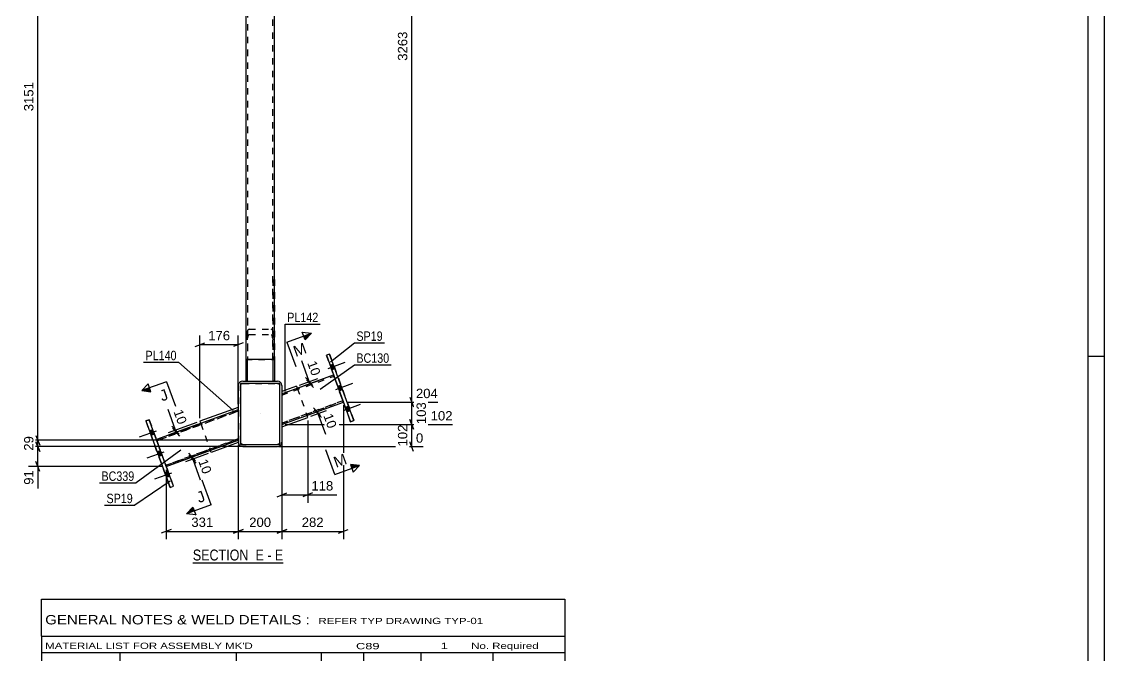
# Model space of a CAD drawing. Header units: millimetres. Extents: x -370 to 471, y -230 to 364.
# Drawn here: x 140.3 to 471.3, y -23.6 to 170.1 of the extents above; entities that cross this region are included whole.
import ezdxf

# ---------------------------------------------------------------- set-up
doc = ezdxf.new("R2010")
doc.units = ezdxf.units.MM
doc.linetypes.add('DXK_LINE_DOT2', pattern=[3.9198, 1.9599, -1.9599])
doc.linetypes.add('DXK_LINE_DOT3', pattern=[5.9187, 2.979, -0.9799, 0.9799, -0.9799])
doc.styles.add('Arial', font='ARIAL.TTF', dxfattribs={"height": 0.2})
doc.styles.add('Arial Narrow', font='ARIALN.TTF', dxfattribs={"height": 0.2})

# ---------------------------------------------------------------- blocks, each defined once
blk = doc.blocks.new('Unknown-284936230-1132')
at = {"color": 5, "linetype": 'Continuous'}
for p, q in [((471.3, -230.21), (471.3, 363.79)), ((466.3, -225.21), (466.3, 358.79)), ((471.3, 67.79), (466.3, 67.79))]:
    blk.add_line(p, q, dxfattribs=at)
blk = doc.blocks.new('Unknown-284936230-16 - 26222')
at = {"color": 6, "linetype": 'Continuous'}
blk.add_line((192.59, 4.64), (220.24, 4.64), dxfattribs=at)
at = {"color": 0, "linetype": 'Continuous'}
blk.add_wipeout([(210.7, 5.39), (210.7, 8.89), (192.59, 8.89), (192.59, 5.39)], dxfattribs=at)
at = {"color": 7, "linetype": 'Continuous', "style": 'Arial Narrow'}
blk.add_text('SECTION ', height=3.34, dxfattribs=at).set_placement((192.59, 5.39))
at = {"color": 0, "linetype": 'Continuous'}
blk.add_wipeout([(214.31, 5.39), (214.31, 8.89), (211.75, 8.89), (211.75, 5.39)], dxfattribs=at)
blk.add_wipeout([(216.63, 5.39), (216.63, 8.89), (215.36, 8.89), (215.36, 5.39)], dxfattribs=at)
at = {"color": 7, "linetype": 'Continuous', "style": 'Arial Narrow'}
blk.add_text('E', height=3.34, dxfattribs=at).set_placement((211.75, 5.39))
at = {"color": 0, "linetype": 'Continuous'}
blk.add_wipeout([(220.24, 5.39), (220.24, 8.89), (217.68, 8.89), (217.68, 5.39)], dxfattribs=at)
at = {"color": 7, "linetype": 'Continuous', "style": 'Arial Narrow'}
for s, p in [('-', (215.36, 5.39)), ('E', (217.68, 5.39))]:
    blk.add_text(s, height=3.34, dxfattribs=at).set_placement(p)
blk = doc.blocks.new('Part-284936230-26230 - 26222')
at = {"color": 2, "linetype": 'Continuous'}
for p, q in [((206.5, 51.49), (181.44, 42.37)), ((184.45, 34.1), (206.5, 42.13))]:
    blk.add_line(p, q, dxfattribs=at)
at = {"color": 7, "linetype": 'DXK_LINE_DOT2'}
for p, q in [((181.44, 42.37), (206.5, 51.49)), ((181.58, 42), (206.5, 51.07)), ((206.5, 51.07), (181.58, 42)), ((206.5, 51.49), (206.5, 42.13)), ((181.44, 42.37), (184.45, 34.1)), ((184.45, 34.1), (181.44, 42.37)), ((181.44, 42.37), (181.44, 42.37)), ((181.58, 42), (181.58, 42)), ((184.32, 34.48), (206.5, 42.55)), ((206.5, 42.55), (184.32, 34.48)), ((206.5, 42.13), (184.45, 34.1)), ((184.32, 34.48), (184.32, 34.48)), ((184.45, 34.1), (184.45, 34.1))]:
    blk.add_line(p, q, dxfattribs=at)
blk = doc.blocks.new('Part-284936230-26262 - 26222')
at = {"color": 7, "linetype": 'DXK_LINE_DOT2'}
for p, q in [((208.77, 91.29), (208.77, 66.86)), ((209.3, 91.29), (209.3, 66.86)), ((217.03, 91.29), (217.03, 66.86)), ((217.57, 91.29), (217.57, 66.86)), ((208.85, 74.12), (208.77, 72.88)), ((209.3, 72.88), (209.34, 73.5)), ((209.83, 76.11), (209.43, 75.87)), ((209.63, 74.37), (209.83, 74.5)), ((209.83, 76.11), (216.5, 76.11)), ((209.83, 74.5), (216.5, 74.5)), ((216.91, 75.87), (216.5, 76.11)), ((216.5, 74.5), (216.71, 74.37)), ((216.99, 73.5), (217.03, 72.88)), ((217.57, 72.88), (217.49, 74.12)), ((208.77, 60.19), (217.57, 60.19)), ((208.77, 60.19), (209.3, 60.19)), ((217.57, 60.19), (217.03, 60.19)), ((217.57, 60.19), (217.57, 60.19))]:
    blk.add_line(p, q, dxfattribs=at)
at = {"color": 2, "linetype": 'Continuous'}
for p, q in [((208.77, 66.86), (208.77, 60.19)), ((209.3, 60.19), (209.3, 66.86)), ((217.03, 66.86), (217.03, 60.19)), ((217.57, 66.86), (217.57, 60.19))]:
    blk.add_line(p, q, dxfattribs=at)
at = {"color": 7, "linetype": 'DXK_LINE_DOT2'}
for centre, radius, start, end in [((212.69, 73.82), 3.85, 147.8916, 175.5871), ((211.26, 73.35), 1.92, 147.8916, 175.5871), ((215.08, 73.35), 1.92, 4.4129, 32.1084), ((213.65, 73.82), 3.85, 4.4129, 32.1084)]:
    blk.add_arc(centre, radius, start, end, dxfattribs=at)
blk = doc.blocks.new('Part-284936230-26224 - 26222')
at = {"color": 2, "linetype": 'Continuous'}
for p, q in [((207.83, 60.19), (207.32, 60.09)), ((207.83, 60.19), (218.5, 60.19)), ((207.83, 60.19), (207.83, 60.19)), ((218.5, 60.19), (218.5, 60.19)), ((219.01, 60.09), (218.5, 60.19)), ((206.6, 59.37), (206.5, 58.86)), ((206.5, 58.86), (206.5, 41.52)), ((219.83, 58.86), (219.73, 59.37)), ((219.83, 58.86), (219.83, 41.52)), ((206.5, 41.52), (206.6, 41.01)), ((207.32, 40.29), (207.83, 40.19)), ((207.83, 40.19), (218.5, 40.19)), ((207.83, 40.19), (207.83, 40.19)), ((218.5, 40.19), (219.01, 40.29)), ((218.5, 40.19), (218.5, 40.19)), ((219.73, 41.01), (219.83, 41.52))]:
    blk.add_line(p, q, dxfattribs=at)
at = {"color": 7, "linetype": 'DXK_LINE_DOT2'}
for p, q in [((207.17, 58.86), (207.22, 59.11)), ((207.17, 58.86), (207.17, 58.86)), ((207.17, 41.52), (207.17, 58.86)), ((207.58, 59.47), (207.83, 59.52)), ((207.83, 59.52), (207.83, 59.52)), ((207.83, 59.52), (218.5, 59.52)), ((218.5, 59.52), (218.5, 59.52)), ((218.5, 59.52), (218.76, 59.47)), ((219.12, 59.11), (219.17, 58.86)), ((219.17, 58.86), (219.17, 58.86)), ((219.17, 41.52), (219.17, 58.86)), ((207.17, 41.52), (207.17, 41.52)), ((207.22, 41.27), (207.17, 41.52)), ((207.83, 40.86), (207.58, 40.91)), ((207.83, 40.86), (207.83, 40.86)), ((207.83, 40.86), (218.5, 40.86)), ((218.76, 40.91), (218.5, 40.86)), ((218.5, 40.86), (218.5, 40.86)), ((219.17, 41.52), (219.12, 41.27)), ((219.17, 41.52), (219.17, 41.52))]:
    blk.add_line(p, q, dxfattribs=at)
at = {"color": 7, "linetype": 'DXK_LINE_DOT3'}
blk.add_line((213.17, 50.19), (213.17, 50.19), dxfattribs=at)
at = {"color": 2, "linetype": 'Continuous'}
for centre, start, end in [((207.83, 58.86), 112.5, 157.5), ((218.5, 58.86), 22.5, 67.5), ((207.83, 41.52), 202.5, 247.5), ((218.5, 41.52), 292.5, 337.5)]:
    blk.add_arc(centre, 1.33, start, end, dxfattribs=at)
at = {"color": 7, "linetype": 'DXK_LINE_DOT2'}
for centre, start, end in [((207.83, 58.86), 112.5, 157.5), ((218.5, 58.86), 22.5, 67.5), ((207.83, 41.52), 202.5, 247.5), ((218.5, 41.52), 292.5, 337.5)]:
    blk.add_arc(centre, 0.667, start, end, dxfattribs=at)
blk = doc.blocks.new('Part-284936230-26241 - 26222')
at = {"color": 2, "linetype": 'Continuous'}
for p, q in [((219.83, 56.35), (235.62, 62.09)), ((219.83, 46.98), (238.63, 53.82))]:
    blk.add_line(p, q, dxfattribs=at)
at = {"color": 7, "linetype": 'DXK_LINE_DOT2'}
for p, q in [((219.83, 56.35), (235.62, 62.09)), ((219.83, 55.92), (235.76, 61.71)), ((219.83, 55.92), (235.76, 61.71)), ((235.62, 62.09), (238.63, 53.82)), ((238.63, 53.82), (235.62, 62.09)), ((235.62, 62.09), (235.62, 62.09)), ((235.76, 61.71), (235.76, 61.71)), ((219.83, 56.35), (219.83, 46.98)), ((219.83, 47.41), (238.49, 54.2)), ((238.49, 54.2), (219.83, 47.41)), ((219.83, 46.98), (238.63, 53.82)), ((238.49, 54.2), (238.49, 54.2)), ((238.63, 53.82), (238.63, 53.82))]:
    blk.add_line(p, q, dxfattribs=at)
blk = doc.blocks.new('Part-284936230-26226 - 26222')
at = {"color": 2, "linetype": 'Continuous'}
for p, q in [((208.77, 259.53), (208.77, 66.86)), ((217.57, 66.86), (217.57, 259.53)), ((217.57, 66.86), (208.77, 66.86)), ((208.77, 66.86), (208.77, 66.86)), ((217.57, 66.86), (217.57, 66.86))]:
    blk.add_line(p, q, dxfattribs=at)
at = {"color": 7, "linetype": 'DXK_LINE_DOT2'}
for p, q in [((208.77, 259.53), (217.57, 259.53)), ((217.57, 259.53), (208.77, 259.53)), ((209.3, 259.53), (209.3, 66.86)), ((217.03, 66.86), (217.03, 259.53)), ((208.77, 66.86), (217.57, 66.86)), ((209.3, 66.86), (209.3, 66.86)), ((217.03, 66.86), (217.03, 66.86))]:
    blk.add_line(p, q, dxfattribs=at)
blk = doc.blocks.new('Part-284936230-26244 - 26222')
at = {"color": 2, "linetype": 'Continuous'}
for p, q in [((234.42, 68.5), (233.42, 68.14)), ((233.42, 68.14), (233.42, 68.14)), ((233.42, 68.14), (240.83, 47.78)), ((234.42, 68.5), (234.42, 68.5)), ((241.83, 48.14), (234.42, 68.5)), ((240.83, 47.78), (241.83, 48.14)), ((240.83, 47.78), (240.83, 47.78)), ((241.83, 48.14), (241.83, 48.14))]:
    blk.add_line(p, q, dxfattribs=at)
at = {"color": 7, "linetype": 'DXK_LINE_DOT2'}
for p, q in [((234.42, 68.5), (233.42, 68.14)), ((240.83, 47.78), (233.42, 68.14)), ((234.42, 68.5), (241.83, 48.14)), ((241.83, 48.14), (240.83, 47.78))]:
    blk.add_line(p, q, dxfattribs=at)
blk = doc.blocks.new('Part-284936230-26245 - 26222')
at = {"color": 2, "linetype": 'Continuous'}
for p, q in [((179.24, 48.42), (178.24, 48.05)), ((178.24, 48.05), (185.65, 27.69)), ((178.24, 48.05), (178.24, 48.05)), ((186.65, 28.06), (179.24, 48.42)), ((179.24, 48.42), (179.24, 48.42)), ((185.65, 27.69), (186.65, 28.06)), ((185.65, 27.69), (185.65, 27.69)), ((186.65, 28.06), (186.65, 28.06))]:
    blk.add_line(p, q, dxfattribs=at)
at = {"color": 7, "linetype": 'DXK_LINE_DOT2'}
for p, q in [((178.24, 48.05), (179.24, 48.42)), ((185.65, 27.69), (178.24, 48.05)), ((179.24, 48.42), (186.65, 28.06)), ((185.65, 27.69), (186.65, 28.06))]:
    blk.add_line(p, q, dxfattribs=at)
blk = doc.blocks.new('Bolt-284936230-26320 - 26222')
at = {"linetype": 'Continuous'}
for points in [[(234.54, 65.07), (235.04, 63.69), (236.04, 64.05), (235.54, 65.43)], [(234.54, 65.07), (235.04, 63.69), (236.04, 64.05), (235.54, 65.43)], [(234.54, 65.07), (235.04, 63.69), (236.04, 64.05), (235.54, 65.43)], [(236.87, 58.65), (237.37, 57.27), (238.38, 57.63), (237.88, 59.01)], [(236.87, 58.65), (237.37, 57.27), (238.38, 57.63), (237.88, 59.01)], [(239.21, 52.22), (239.71, 50.85), (240.71, 51.21), (240.21, 52.59)], [(239.21, 52.22), (239.71, 50.85), (240.71, 51.21), (240.21, 52.59)], [(239.21, 52.22), (239.71, 50.85), (240.71, 51.21), (240.21, 52.59)]]:
    blk.add_hatch(color=1, dxfattribs=at).paths.add_polyline_path(points)
at = {"color": 1, "linetype": 'Continuous'}
for p, q in [((233.97, 64.08), (239.17, 65.97)), ((233.97, 64.08), (239.17, 65.97)), ((233.97, 64.08), (239.17, 65.97)), ((234.54, 65.07), (235.54, 65.43)), ((234.54, 65.07), (235.54, 65.43)), ((234.54, 65.07), (235.54, 65.43)), ((235.04, 63.69), (236.04, 64.05)), ((235.04, 63.69), (236.04, 64.05)), ((235.04, 63.69), (236.04, 64.05)), ((236.31, 57.66), (241.51, 59.55)), ((236.31, 57.66), (241.51, 59.55)), ((236.87, 58.65), (237.88, 59.01)), ((236.87, 58.65), (237.88, 59.01)), ((237.37, 57.27), (238.38, 57.63)), ((237.37, 57.27), (238.38, 57.63)), ((238.65, 51.24), (243.85, 53.13)), ((238.65, 51.24), (243.85, 53.13)), ((238.65, 51.24), (243.85, 53.13)), ((239.21, 52.22), (240.21, 52.59)), ((239.21, 52.22), (240.21, 52.59)), ((239.21, 52.22), (240.21, 52.59)), ((239.71, 50.85), (240.71, 51.21)), ((239.71, 50.85), (240.71, 51.21)), ((239.71, 50.85), (240.71, 51.21))]:
    blk.add_line(p, q, dxfattribs=at)
blk = doc.blocks.new('Part-284936230-26256 - 26222')
at = {"color": 2, "linetype": 'Continuous'}
for p, q in [((224.26, 58.67), (219.83, 57.06)), ((224.26, 58.67), (224.49, 58.04)), ((227.72, 49.14), (227.5, 49.77)), ((219.83, 46.27), (227.72, 49.14))]:
    blk.add_line(p, q, dxfattribs=at)
at = {"color": 7, "linetype": 'DXK_LINE_DOT2'}
for p, q in [((219.83, 57.06), (219.83, 46.27)), ((224.49, 58.04), (227.5, 49.77))]:
    blk.add_line(p, q, dxfattribs=at)
blk = doc.blocks.new('Part-284936230-26257 - 26222')
at = {"color": 2, "linetype": 'Continuous'}
for p, q in [((206.5, 52.2), (194.77, 47.93)), ((194.77, 47.93), (195, 47.31)), ((206.5, 41.42), (198.23, 38.41)), ((206.5, 41.52), (206.5, 41.42)), ((198.23, 38.41), (198.01, 39.04))]:
    blk.add_line(p, q, dxfattribs=at)
at = {"color": 7, "linetype": 'DXK_LINE_DOT2'}
for p, q in [((206.5, 52.2), (206.5, 41.52)), ((195, 47.31), (198.01, 39.04))]:
    blk.add_line(p, q, dxfattribs=at)
blk = doc.blocks.new('Bolt-284936230-26321 - 26222')
at = {"linetype": 'Continuous'}
for points in [[(180.86, 43.97), (180.36, 45.35), (179.36, 44.98), (179.86, 43.61)], [(180.86, 43.97), (180.36, 45.35), (179.36, 44.98), (179.86, 43.61)], [(180.86, 43.97), (180.36, 45.35), (179.36, 44.98), (179.86, 43.61)], [(183.2, 37.55), (182.7, 38.93), (181.69, 38.56), (182.2, 37.18)], [(183.2, 37.55), (182.7, 38.93), (181.69, 38.56), (182.2, 37.18)], [(185.54, 31.13), (185.03, 32.51), (184.03, 32.14), (184.53, 30.76)], [(185.54, 31.13), (185.03, 32.51), (184.03, 32.14), (184.53, 30.76)], [(185.54, 31.13), (185.03, 32.51), (184.03, 32.14), (184.53, 30.76)]]:
    blk.add_hatch(color=1, dxfattribs=at).paths.add_polyline_path(points)
at = {"color": 1, "linetype": 'Continuous'}
for p, q in [((181.43, 44.96), (176.23, 43.06)), ((181.43, 44.96), (176.23, 43.06)), ((181.43, 44.96), (176.23, 43.06)), ((180.36, 45.35), (179.36, 44.98)), ((180.36, 45.35), (179.36, 44.98)), ((180.36, 45.35), (179.36, 44.98)), ((180.86, 43.97), (179.86, 43.61)), ((180.86, 43.97), (179.86, 43.61)), ((180.86, 43.97), (179.86, 43.61)), ((183.76, 38.53), (178.56, 36.64)), ((183.76, 38.53), (178.56, 36.64)), ((182.7, 38.93), (181.69, 38.56)), ((182.7, 38.93), (181.69, 38.56)), ((183.2, 37.55), (182.2, 37.18)), ((183.2, 37.55), (182.2, 37.18)), ((186.1, 32.11), (180.9, 30.22)), ((186.1, 32.11), (180.9, 30.22)), ((186.1, 32.11), (180.9, 30.22)), ((185.03, 32.51), (184.03, 32.14)), ((185.03, 32.51), (184.03, 32.14)), ((185.03, 32.51), (184.03, 32.14)), ((185.54, 31.13), (184.53, 30.76)), ((185.54, 31.13), (184.53, 30.76)), ((185.54, 31.13), (184.53, 30.76))]:
    blk.add_line(p, q, dxfattribs=at)
blk = doc.blocks.new('Part-284936230-26283 - 26222')
at = {"color": 2, "linetype": 'Continuous'}
for p, q in [((207.17, 59.52), (207.17, 40.86)), ((219.17, 59.52), (207.17, 59.52)), ((219.17, 40.86), (219.17, 59.52)), ((207.17, 40.86), (219.17, 40.86))]:
    blk.add_line(p, q, dxfattribs=at)
blk = doc.blocks.new('StraightDimension-284936230-26776 - 26222')
at = {"color": 7, "linetype": 'Continuous'}
for p, q in [((208.92, 40.19), (142.35, 40.19)), ((144.6, 41.69), (145.8, 38.69)), ((145.2, 34.1), (145.2, 40.19)), ((183.45, 34.1), (142.35, 34.1)), ((145.8, 32.6), (144.6, 35.6))]:
    blk.add_line(p, q, dxfattribs=at)
at = {"color": 0}
blk.add_wipeout([(144.45, 33.58), (140.25, 33.58), (140.25, 27.93), (144.45, 27.93)], dxfattribs=at)
at = {"color": 7, "linetype": 'Continuous'}
blk.add_line((145.2, 34.1), (145.2, 27.41), dxfattribs=at)
blk.add_line((145.2, 34.1), (145.2, 27.41), dxfattribs=at)
at = {"color": 3, "style": 'Arial'}
blk.add_text('91', height=2.865, rotation=90.0002, dxfattribs=at).set_placement((143.85, 28.53))
blk = doc.blocks.new('StraightDimension-284936230-26774 - 26222')
at = {"color": 7, "linetype": 'Continuous'}
for p, q in [((145.2, 42.13), (145.2, 252.19)), ((144.6, 43.63), (145.8, 40.63)), ((205.5, 42.13), (142.35, 42.13))]:
    blk.add_line(p, q, dxfattribs=at)
at = {"color": 0}
blk.add_wipeout([(144.45, 152.21), (140.25, 152.21), (140.25, 142.11), (144.45, 142.11)], dxfattribs=at)
at = {"color": 3, "style": 'Arial'}
blk.add_text('3151', height=2.865, rotation=90.0002, dxfattribs=at).set_placement((143.85, 142.71))
blk = doc.blocks.new('StraightDimension-284936230-26855 - 26222')
at = {"color": 7, "linetype": 'Continuous'}
for p, q in [((220.84, 46.98), (271.98, 46.98)), ((258.91, 48.48), (260.11, 45.48)), ((259.51, 40.19), (259.51, 46.98)), ((218.78, 40.19), (263.03, 40.19)), ((260.11, 38.69), (258.91, 41.69))]:
    blk.add_line(p, q, dxfattribs=at)
at = {"color": 0, "linetype": 'Continuous'}
blk.add_wipeout([(272.58, 47.58), (272.58, 51.78), (264.71, 51.78), (264.71, 47.58)], dxfattribs=at)
at = {"color": 0}
blk.add_wipeout([(258.76, 47.52), (254.56, 47.52), (254.56, 39.65), (258.76, 39.65)], dxfattribs=at)
at = {"color": 3, "linetype": 'Continuous', "style": 'Arial'}
blk.add_text('102', height=2.865, dxfattribs=at).set_placement((265.31, 48.18))
at = {"color": 3, "style": 'Arial'}
blk.add_text('102', height=2.865, rotation=90.0002, dxfattribs=at).set_placement((258.16, 40.25))
at = {"color": 0, "linetype": 'Continuous'}
blk.add_wipeout([(263.63, 40.79), (263.63, 44.99), (260.21, 44.99), (260.21, 40.79)], dxfattribs=at)
at = {"color": 3, "linetype": 'Continuous', "style": 'Arial'}
blk.add_text('0', height=2.87, dxfattribs=at).set_placement((260.81, 41.39))
blk = doc.blocks.new('StraightDimension-284936230-26853 - 26222')
at = {"color": 7, "linetype": 'Continuous'}
for p, q in [((259.51, 53.82), (259.51, 271.35)), ((239.63, 53.82), (267.48, 53.82)), ((258.91, 55.32), (260.11, 52.32))]:
    blk.add_line(p, q, dxfattribs=at)
at = {"color": 0}
blk.add_wipeout([(258.76, 167.63), (254.56, 167.63), (254.56, 157.54), (258.76, 157.54)], dxfattribs=at)
at = {"color": 3, "style": 'Arial'}
blk.add_text('3263', height=2.865, rotation=90.0002, dxfattribs=at).set_placement((258.16, 158.14))
blk = doc.blocks.new('StraightDimension-284936230-26775 - 26222')
at = {"color": 7, "linetype": 'Continuous'}
for p, q in [((144.6, 43.63), (145.8, 40.63)), ((205.5, 42.13), (142.35, 42.13)), ((208.92, 40.19), (142.35, 40.19)), ((145.8, 38.69), (144.6, 41.69)), ((145.2, 40.19), (145.2, 42.13))]:
    blk.add_line(p, q, dxfattribs=at)
at = {"color": 0}
blk.add_wipeout([(144.45, 43.98), (140.25, 43.98), (140.25, 38.34), (144.45, 38.34)], dxfattribs=at)
at = {"color": 3, "style": 'Arial'}
blk.add_text('29', height=2.865, rotation=90.0002, dxfattribs=at).set_placement((143.85, 38.94))
blk = doc.blocks.new('StraightDimension-284936230-26854 - 26222')
at = {"color": 7, "linetype": 'Continuous'}
for p, q in [((239.63, 53.82), (267.48, 53.82)), ((258.91, 55.32), (260.11, 52.32)), ((259.51, 46.98), (259.51, 53.82)), ((220.84, 46.98), (271.98, 46.98)), ((260.11, 45.48), (258.91, 48.48))]:
    blk.add_line(p, q, dxfattribs=at)
at = {"color": 0}
blk.add_wipeout([(264.46, 54.34), (260.26, 54.34), (260.26, 46.47), (264.46, 46.47)], dxfattribs=at)
at = {"color": 0, "linetype": 'Continuous'}
blk.add_wipeout([(268.08, 54.42), (268.08, 58.62), (260.21, 58.62), (260.21, 54.42)], dxfattribs=at)
at = {"color": 3, "linetype": 'Continuous', "style": 'Arial'}
blk.add_text('204', height=2.865, dxfattribs=at).set_placement((260.81, 55.02))
at = {"color": 3, "style": 'Arial'}
blk.add_text('103', height=2.865, rotation=90.0002, dxfattribs=at).set_placement((263.86, 47.07))
blk = doc.blocks.new('StraightDimension-284936230-27029 - 26222')
at = {"color": 7, "linetype": 'Continuous'}
for p, q in [((238.63, 52.82), (238.63, 11.89)), ((219.83, 45.27), (219.83, 11.89)), ((221.33, 14.89), (218.33, 13.69)), ((219.83, 14.29), (238.63, 14.29)), ((237.13, 13.69), (240.13, 14.89))]:
    blk.add_line(p, q, dxfattribs=at)
at = {"color": 0}
blk.add_wipeout([(233.17, 15.04), (233.17, 19.24), (225.3, 19.24), (225.3, 15.04)], dxfattribs=at)
at = {"color": 3, "style": 'Arial'}
blk.add_text('282', height=2.865, dxfattribs=at).set_placement((225.9, 15.64))
blk = doc.blocks.new('StraightDimension-284936230-27030 - 26222')
at = {"color": 7, "linetype": 'Continuous'}
for p, q in [((219.83, 45.27), (219.83, 11.89)), ((206.5, 40.77), (206.5, 11.89)), ((208, 14.89), (205, 13.69)), ((206.5, 14.29), (219.83, 14.29)), ((218.33, 13.69), (221.33, 14.89))]:
    blk.add_line(p, q, dxfattribs=at)
at = {"color": 0}
blk.add_wipeout([(217.1, 15.04), (217.1, 19.24), (209.23, 19.24), (209.23, 15.04)], dxfattribs=at)
at = {"color": 3, "style": 'Arial'}
blk.add_text('200', height=2.865, dxfattribs=at).set_placement((209.83, 15.64))
blk = doc.blocks.new('StraightDimension-284936230-27031 - 26222')
at = {"color": 7, "linetype": 'Continuous'}
for p, q in [((206.5, 40.77), (206.5, 11.89)), ((184.45, 33.1), (184.45, 11.89)), ((185.95, 14.89), (182.95, 13.69)), ((184.45, 14.29), (206.5, 14.29)), ((205, 13.69), (208, 14.89))]:
    blk.add_line(p, q, dxfattribs=at)
at = {"color": 0}
blk.add_wipeout([(199.41, 15.04), (199.41, 19.24), (191.54, 19.24), (191.54, 15.04)], dxfattribs=at)
at = {"color": 3, "style": 'Arial'}
blk.add_text('331', height=2.865, dxfattribs=at).set_placement((192.14, 15.64))
blk = doc.blocks.new('StraightDimension-284936230-27060 - 26222')
at = {"color": 7, "linetype": 'Continuous'}
for p, q in [((197.07, 38.69), (190.08, 36.15)), ((197.3, 38.07), (190.31, 35.53)), ((191.26, 38.18), (193.42, 35.77)), ((193.64, 35.14), (191.49, 37.55)), ((192.34, 36.97), (192.57, 36.35))]:
    blk.add_line(p, q, dxfattribs=at)
at = {"color": 0}
blk.add_wipeout([(195.38, 30.8), (199.33, 32.24), (197.4, 37.55), (193.45, 36.11)], dxfattribs=at)
at = {"color": 7, "linetype": 'Continuous'}
blk.add_line((192.57, 36.35), (194.86, 30.05), dxfattribs=at)
blk.add_line((192.57, 36.35), (194.86, 30.05), dxfattribs=at)
at = {"color": 3, "style": 'Arial'}
blk.add_text('10', height=2.865, rotation=-69.9983, dxfattribs=at).set_placement((194.22, 35.75))
blk = doc.blocks.new('StraightDimension-284936230-27078 - 26222')
at = {"color": 7, "linetype": 'Continuous'}
for p, q in [((193.83, 47.59), (185.04, 44.39)), ((194.06, 46.96), (185.26, 43.76)), ((186.21, 46.41), (188.37, 44.01)), ((188.6, 43.38), (186.44, 45.79)), ((187.29, 45.21), (187.52, 44.58))]:
    blk.add_line(p, q, dxfattribs=at)
at = {"color": 0}
blk.add_wipeout([(187.82, 45.96), (191.76, 47.4), (189.83, 52.7), (185.89, 51.27)], dxfattribs=at)
at = {"color": 7, "linetype": 'Continuous'}
blk.add_line((187.29, 45.21), (185, 51.5), dxfattribs=at)
blk.add_line((187.29, 45.21), (185, 51.5), dxfattribs=at)
at = {"color": 3, "style": 'Arial'}
blk.add_text('10', height=2.865, rotation=-69.9983, dxfattribs=at).set_placement((186.65, 50.91))
blk = doc.blocks.new('StraightDimension-284936230-27096 - 26222')
at = {"color": 7, "linetype": 'Continuous'}
for p, q in [((225.2, 59.01), (230.84, 61.06)), ((225.43, 58.38), (231.07, 60.44)), ((227.09, 61.29), (229.24, 58.88)), ((229.47, 58.26), (227.31, 60.66)), ((228.16, 60.09), (228.39, 59.46))]:
    blk.add_line(p, q, dxfattribs=at)
at = {"color": 0}
blk.add_wipeout([(228.69, 60.84), (232.64, 62.27), (230.7, 67.58), (226.76, 66.14)], dxfattribs=at)
at = {"color": 7, "linetype": 'Continuous'}
blk.add_line((228.16, 60.09), (225.87, 66.38), dxfattribs=at)
blk.add_line((228.16, 60.09), (225.87, 66.38), dxfattribs=at)
at = {"color": 3, "style": 'Arial'}
blk.add_text('10', height=2.865, rotation=-69.9983, dxfattribs=at).set_placement((227.53, 65.78))
blk = doc.blocks.new('StraightDimension-284936230-27114 - 26222')
at = {"color": 7, "linetype": 'Continuous'}
for p, q in [((228.44, 50.11), (233.27, 51.87)), ((228.66, 49.49), (233.5, 51.24)), ((229.51, 52.1), (231.67, 49.69)), ((231.9, 49.07), (229.74, 51.47)), ((230.59, 50.9), (230.82, 50.27))]:
    blk.add_line(p, q, dxfattribs=at)
at = {"color": 0}
blk.add_wipeout([(233.63, 44.73), (237.58, 46.16), (235.65, 51.47), (231.7, 50.03)], dxfattribs=at)
at = {"color": 7, "linetype": 'Continuous'}
blk.add_line((230.82, 50.27), (233.11, 43.98), dxfattribs=at)
blk.add_line((230.82, 50.27), (233.11, 43.98), dxfattribs=at)
at = {"color": 3, "style": 'Arial'}
blk.add_text('10', height=2.865, rotation=-69.9983, dxfattribs=at).set_placement((232.47, 49.67))
blk = doc.blocks.new('StraightDimension-284936230-34193 - 26222')
at = {"color": 7, "linetype": 'Continuous'}
for p, q in [((194.77, 48.93), (194.77, 74.21)), ((206.5, 53.2), (206.5, 74.21)), ((193.27, 70.76), (196.27, 71.96)), ((194.77, 71.36), (206.5, 71.36)), ((208, 71.96), (205, 70.76))]:
    blk.add_line(p, q, dxfattribs=at)
at = {"color": 0}
blk.add_wipeout([(204.57, 72.11), (204.57, 76.31), (196.7, 76.31), (196.7, 72.11)], dxfattribs=at)
at = {"color": 3, "style": 'Arial'}
blk.add_text('176', height=2.865, dxfattribs=at).set_placement((197.3, 72.71))
blk = doc.blocks.new('StraightDimension-284936230-34205 - 26222')
at = {"color": 7, "linetype": 'Continuous'}
for p, q in [((227.72, 48.14), (227.72, 23.03)), ((219.83, 45.27), (219.83, 23.03)), ((218.33, 24.83), (221.33, 26.03)), ((219.83, 25.43), (227.72, 25.43)), ((229.22, 26.03), (226.22, 24.83))]:
    blk.add_line(p, q, dxfattribs=at)
at = {"color": 0}
blk.add_wipeout([(236.12, 26.18), (236.12, 30.38), (228.25, 30.38), (228.25, 26.18)], dxfattribs=at)
at = {"color": 7, "linetype": 'Continuous'}
blk.add_line((227.72, 25.43), (236.64, 25.43), dxfattribs=at)
blk.add_line((227.72, 25.43), (236.64, 25.43), dxfattribs=at)
at = {"color": 3, "style": 'Arial'}
blk.add_text('118', height=2.865, dxfattribs=at).set_placement((228.85, 26.78))
blk = doc.blocks.new('Unknown-284936230-34410')
at = {"color": 7, "linetype": 'Continuous'}
for p, q in [((146.3, -6.46), (306.3, -6.46)), ((146.3, -17.71), (146.3, -6.46)), ((306.3, -6.46), (306.3, -17.71)), ((146.3, -17.71), (306.3, -17.71)), ((146.3, -17.71), (146.3, -22.71)), ((306.3, -17.71), (306.3, -22.71)), ((146.3, -22.71), (306.3, -22.71)), ((146.3, -22.71), (146.3, -27.71)), ((170.3, -22.71), (170.3, -27.71)), ((205.8, -22.71), (205.8, -27.71)), ((231.8, -22.71), (231.8, -27.71)), ((244.8, -22.71), (244.8, -27.71)), ((262.3, -22.71), (262.3, -27.71)), ((284.3, -22.71), (284.3, -27.71)), ((306.3, -22.71), (306.3, -27.71))]:
    blk.add_line(p, q, dxfattribs=at)
at = {"color": 7, "style": 'Arial Narrow'}
for s, height, width, p in [('GENERAL NOTES & WELD DETAILS :', 2.8633, 1.4, (147.45, -14.15)), ('REFER TYP DRAWING TYP-01', 1.9089, 1.6, (231, -14.05)), ("MATERIAL LIST FOR ASSEMBLY MK'D", 1.9089, 1.6, (147.45, -21.65)), ('C89', 1.909, 1.794707, (242.49, -21.74)), ('1', 1.91, 1.794707, (268.38, -21.65)), ('No. Required', 1.9089, 1.6, (277.71, -21.65))]:
    blk.add_text(s, height=height, dxfattribs=dict(at, width=width)).set_placement(p)
blk = doc.blocks.new('Mark-284936230-27328 - 26222')
at = {"color": 0}
blk.add_wipeout([(174.23, 22.93), (174.23, 25.93), (166.19, 25.93), (166.19, 22.93)], dxfattribs=at)
blk.add_wipeout([(174.23, 22.93), (174.23, 25.93), (166.19, 25.93), (166.19, 22.93)], dxfattribs=at)
at = {"color": 30, "linetype": 'Continuous'}
for p in [(185.62, 29.63), (165.59, 22.33)]:
    blk.add_line(p, (174.83, 22.33), dxfattribs=at)
at = {"color": 3, "style": 'Arial Narrow'}
blk.add_text('SP19', height=2.863, dxfattribs=at).set_placement((166.19, 22.93))
blk = doc.blocks.new('Mark-284936230-27349 - 26222')
at = {"color": 0}
blk.add_wipeout([(250.64, 72.53), (250.64, 75.53), (242.61, 75.53), (242.61, 72.53)], dxfattribs=at)
blk.add_wipeout([(250.64, 72.53), (250.64, 75.53), (242.61, 75.53), (242.61, 72.53)], dxfattribs=at)
at = {"color": 30, "linetype": 'Continuous'}
for p, q in [((234.68, 66.11), (242.01, 71.93)), ((242.01, 71.93), (251.24, 71.93))]:
    blk.add_line(p, q, dxfattribs=at)
at = {"color": 3, "style": 'Arial Narrow'}
blk.add_text('SP19', height=2.863, dxfattribs=at).set_placement((242.61, 72.53))
blk = doc.blocks.new('Mark-284936230-26349 - 26222')
at = {"color": 0}
blk.add_wipeout([(187.63, 66.62), (187.63, 69.62), (178.12, 69.62), (178.12, 66.62)], dxfattribs=at)
blk.add_wipeout([(187.63, 66.62), (187.63, 69.62), (178.12, 69.62), (178.12, 66.62)], dxfattribs=at)
at = {"color": 30, "linetype": 'Continuous'}
for p in [(177.52, 66.02), (204.88, 51.23)]:
    blk.add_line(p, (188.23, 66.02), dxfattribs=at)
at = {"color": 3, "style": 'Arial Narrow'}
blk.add_text('PL140', height=2.863, dxfattribs=at).set_placement((178.12, 66.62))
blk = doc.blocks.new('Mark-284936230-26767 - 26222')
at = {"color": 0}
blk.add_wipeout([(230.96, 78.26), (230.96, 81.26), (221.46, 81.26), (221.46, 78.26)], dxfattribs=at)
blk.add_wipeout([(230.96, 78.26), (230.96, 81.26), (221.46, 81.26), (221.46, 78.26)], dxfattribs=at)
at = {"color": 30, "linetype": 'Continuous'}
for p, q in [((220.86, 57.07), (220.86, 77.66)), ((220.86, 77.66), (231.56, 77.66))]:
    blk.add_line(p, q, dxfattribs=at)
at = {"color": 3, "style": 'Arial Narrow'}
blk.add_text('PL142', height=2.863, dxfattribs=at).set_placement((221.46, 78.26))
blk = doc.blocks.new('SectionMark-284936230-28193 - 26222')
at = {"color": 6, "linetype": 'Continuous'}
blk.add_line((226.05, 75.22), (228.83, 74.9), dxfattribs=at)
at = {"color": 0, "linetype": 'Continuous'}
for points in [[(227.7, 68.9), (226.5, 72.19), (222.85, 70.86), (224.04, 67.58)], [(240.03, 35.03), (238.83, 38.32), (235.18, 36.99), (236.37, 33.7)]]:
    blk.add_wipeout(points, dxfattribs=at)
at = {"linetype": 'Continuous'}
for points in [[(226.91, 72.87), (226.48, 74.05), (228.83, 74.9)], [(241.2, 33.6), (240.77, 34.77), (243.55, 34.45)]]:
    blk.add_hatch(color=6, dxfattribs=at).paths.add_polyline_path(points)
at = {"color": 6, "linetype": 'Continuous'}
for p, q in [((221.31, 72.17), (228.83, 74.9)), ((226.91, 72.87), (226.05, 75.22)), ((228.83, 74.9), (226.91, 72.87)), ((221.31, 72.17), (224.05, 64.65)), ((236.03, 31.72), (233.3, 39.23)), ((236.03, 31.72), (243.55, 34.45)), ((243.55, 34.45), (240.77, 34.77)), ((240.77, 34.77), (241.63, 32.42)), ((243.55, 34.45), (241.63, 32.42))]:
    blk.add_line(p, q, dxfattribs=at)
at = {"color": 3, "linetype": 'Continuous', "style": 'Arial'}
for p in [(224.04, 67.58), (236.37, 33.7)]:
    blk.add_text('M', height=3.34, rotation=20.002, dxfattribs=at).set_placement(p)
blk = doc.blocks.new('Mark-284936230-27325 - 26222')
at = {"color": 0}
blk.add_wipeout([(174.7, 29.74), (174.7, 32.74), (164.65, 32.74), (164.65, 29.74)], dxfattribs=at)
blk.add_wipeout([(174.7, 29.74), (174.7, 32.74), (164.65, 32.74), (164.65, 29.74)], dxfattribs=at)
at = {"color": 30, "linetype": 'Continuous'}
for p in [(188.96, 39.08), (164.05, 29.14)]:
    blk.add_line(p, (175.3, 29.14), dxfattribs=at)
at = {"color": 3, "style": 'Arial Narrow'}
blk.add_text('BC339', height=2.863, dxfattribs=at).set_placement((164.65, 29.74))
blk = doc.blocks.new('Mark-284936230-27346 - 26222')
at = {"color": 0}
blk.add_wipeout([(252.65, 65.83), (252.65, 68.83), (242.6, 68.83), (242.6, 65.83)], dxfattribs=at)
blk.add_wipeout([(252.65, 65.83), (252.65, 68.83), (242.6, 68.83), (242.6, 65.83)], dxfattribs=at)
at = {"color": 30, "linetype": 'Continuous'}
for p, q in [((231.52, 57.77), (242, 65.23)), ((242, 65.23), (253.25, 65.23))]:
    blk.add_line(p, q, dxfattribs=at)
at = {"color": 3, "style": 'Arial Narrow'}
blk.add_text('BC130', height=2.863, dxfattribs=at).set_placement((242.6, 65.83))
blk = doc.blocks.new('SectionMark-284936230-27667 - 26222')
at = {"linetype": 'Continuous'}
blk.add_hatch(color=6, dxfattribs=at).paths.add_polyline_path([(179.35, 58.16), (179.78, 56.99), (177, 57.31)])
at = {"color": 6, "linetype": 'Continuous'}
for p, q in [((177, 57.31), (178.92, 59.34)), ((177, 57.31), (179.78, 56.99)), ((179.78, 56.99), (178.92, 59.34)), ((193.48, 19.35), (190.7, 19.67))]:
    blk.add_line(p, q, dxfattribs=at)
at = {"color": 0, "linetype": 'Continuous'}
for points in [[(185.37, 54.77), (184.18, 58.06), (181.98, 57.26), (183.18, 53.97)], [(196.68, 23.71), (195.48, 27), (193.29, 26.2), (194.49, 22.91)]]:
    blk.add_wipeout(points, dxfattribs=at)
at = {"linetype": 'Continuous'}
blk.add_hatch(color=6, dxfattribs=at).paths.add_polyline_path([(192.62, 21.7), (193.05, 20.52), (190.7, 19.67)])
at = {"color": 6, "linetype": 'Continuous'}
for p, q in [((184.52, 60.04), (177, 57.31)), ((184.52, 60.04), (187.25, 52.53)), ((198.22, 22.4), (195.48, 29.92)), ((198.22, 22.4), (190.7, 19.67)), ((190.7, 19.67), (192.62, 21.7)), ((192.62, 21.7), (193.48, 19.35))]:
    blk.add_line(p, q, dxfattribs=at)
at = {"color": 3, "linetype": 'Continuous', "style": 'Arial'}
for p in [(183.18, 53.97), (194.49, 22.91)]:
    blk.add_text('J', height=3.34, rotation=20.002, dxfattribs=at).set_placement(p)

msp = doc.modelspace()

# ---------------------------------------------------------------- block references
for name in ['Unknown-284936230-1132', 'Part-284936230-26226 - 26222', 'Part-284936230-26262 - 26222', 'Part-284936230-26244 - 26222', 'Bolt-284936230-26320 - 26222', 'Part-284936230-26224 - 26222', 'Part-284936230-26241 - 26222', 'Part-284936230-26283 - 26222', 'Part-284936230-26256 - 26222', 'Part-284936230-26230 - 26222', 'Part-284936230-26257 - 26222', 'Part-284936230-26245 - 26222', 'Bolt-284936230-26321 - 26222', 'Unknown-284936230-34410']:
    msp.add_blockref(name, (0, 0))

# ---------------------------------------------------------------- next in the draw order: block references
for name in ['StraightDimension-284936230-26855 - 26222', 'StraightDimension-284936230-26776 - 26222', 'Unknown-284936230-16 - 26222']:
    msp.add_blockref(name, (0, 0))

# ---------------------------------------------------------------- next in the draw order: block references
for name in ['StraightDimension-284936230-26853 - 26222', 'StraightDimension-284936230-26774 - 26222']:
    msp.add_blockref(name, (0, 0))

# ---------------------------------------------------------------- next in the draw order: block references
for name in ['Mark-284936230-27349 - 26222', 'StraightDimension-284936230-26854 - 26222', 'StraightDimension-284936230-26775 - 26222']:
    msp.add_blockref(name, (0, 0))

# ---------------------------------------------------------------- next in the draw order: block references
for name in ['StraightDimension-284936230-27096 - 26222', 'StraightDimension-284936230-27078 - 26222', 'StraightDimension-284936230-27029 - 26222']:
    msp.add_blockref(name, (0, 0))

# ---------------------------------------------------------------- next in the draw order: block references
for name in ['Mark-284936230-26767 - 26222', 'StraightDimension-284936230-34193 - 26222', 'StraightDimension-284936230-27114 - 26222', 'StraightDimension-284936230-27030 - 26222']:
    msp.add_blockref(name, (0, 0))

# ---------------------------------------------------------------- next in the draw order: block references
for name in ['Mark-284936230-26349 - 26222', 'StraightDimension-284936230-34205 - 26222', 'StraightDimension-284936230-27031 - 26222']:
    msp.add_blockref(name, (0, 0))

# ---------------------------------------------------------------- next in the draw order: block references
for name in ['SectionMark-284936230-28193 - 26222', 'StraightDimension-284936230-27060 - 26222', 'Mark-284936230-27328 - 26222']:
    msp.add_blockref(name, (0, 0))

# ---------------------------------------------------------------- next in the draw order: block references
for name in ['Mark-284936230-27346 - 26222', 'Mark-284936230-27325 - 26222']:
    msp.add_blockref(name, (0, 0))

# ---------------------------------------------------------------- next in the draw order: block references
msp.add_blockref('SectionMark-284936230-27667 - 26222', (0, 0))

doc.saveas('drawing.dxf')
